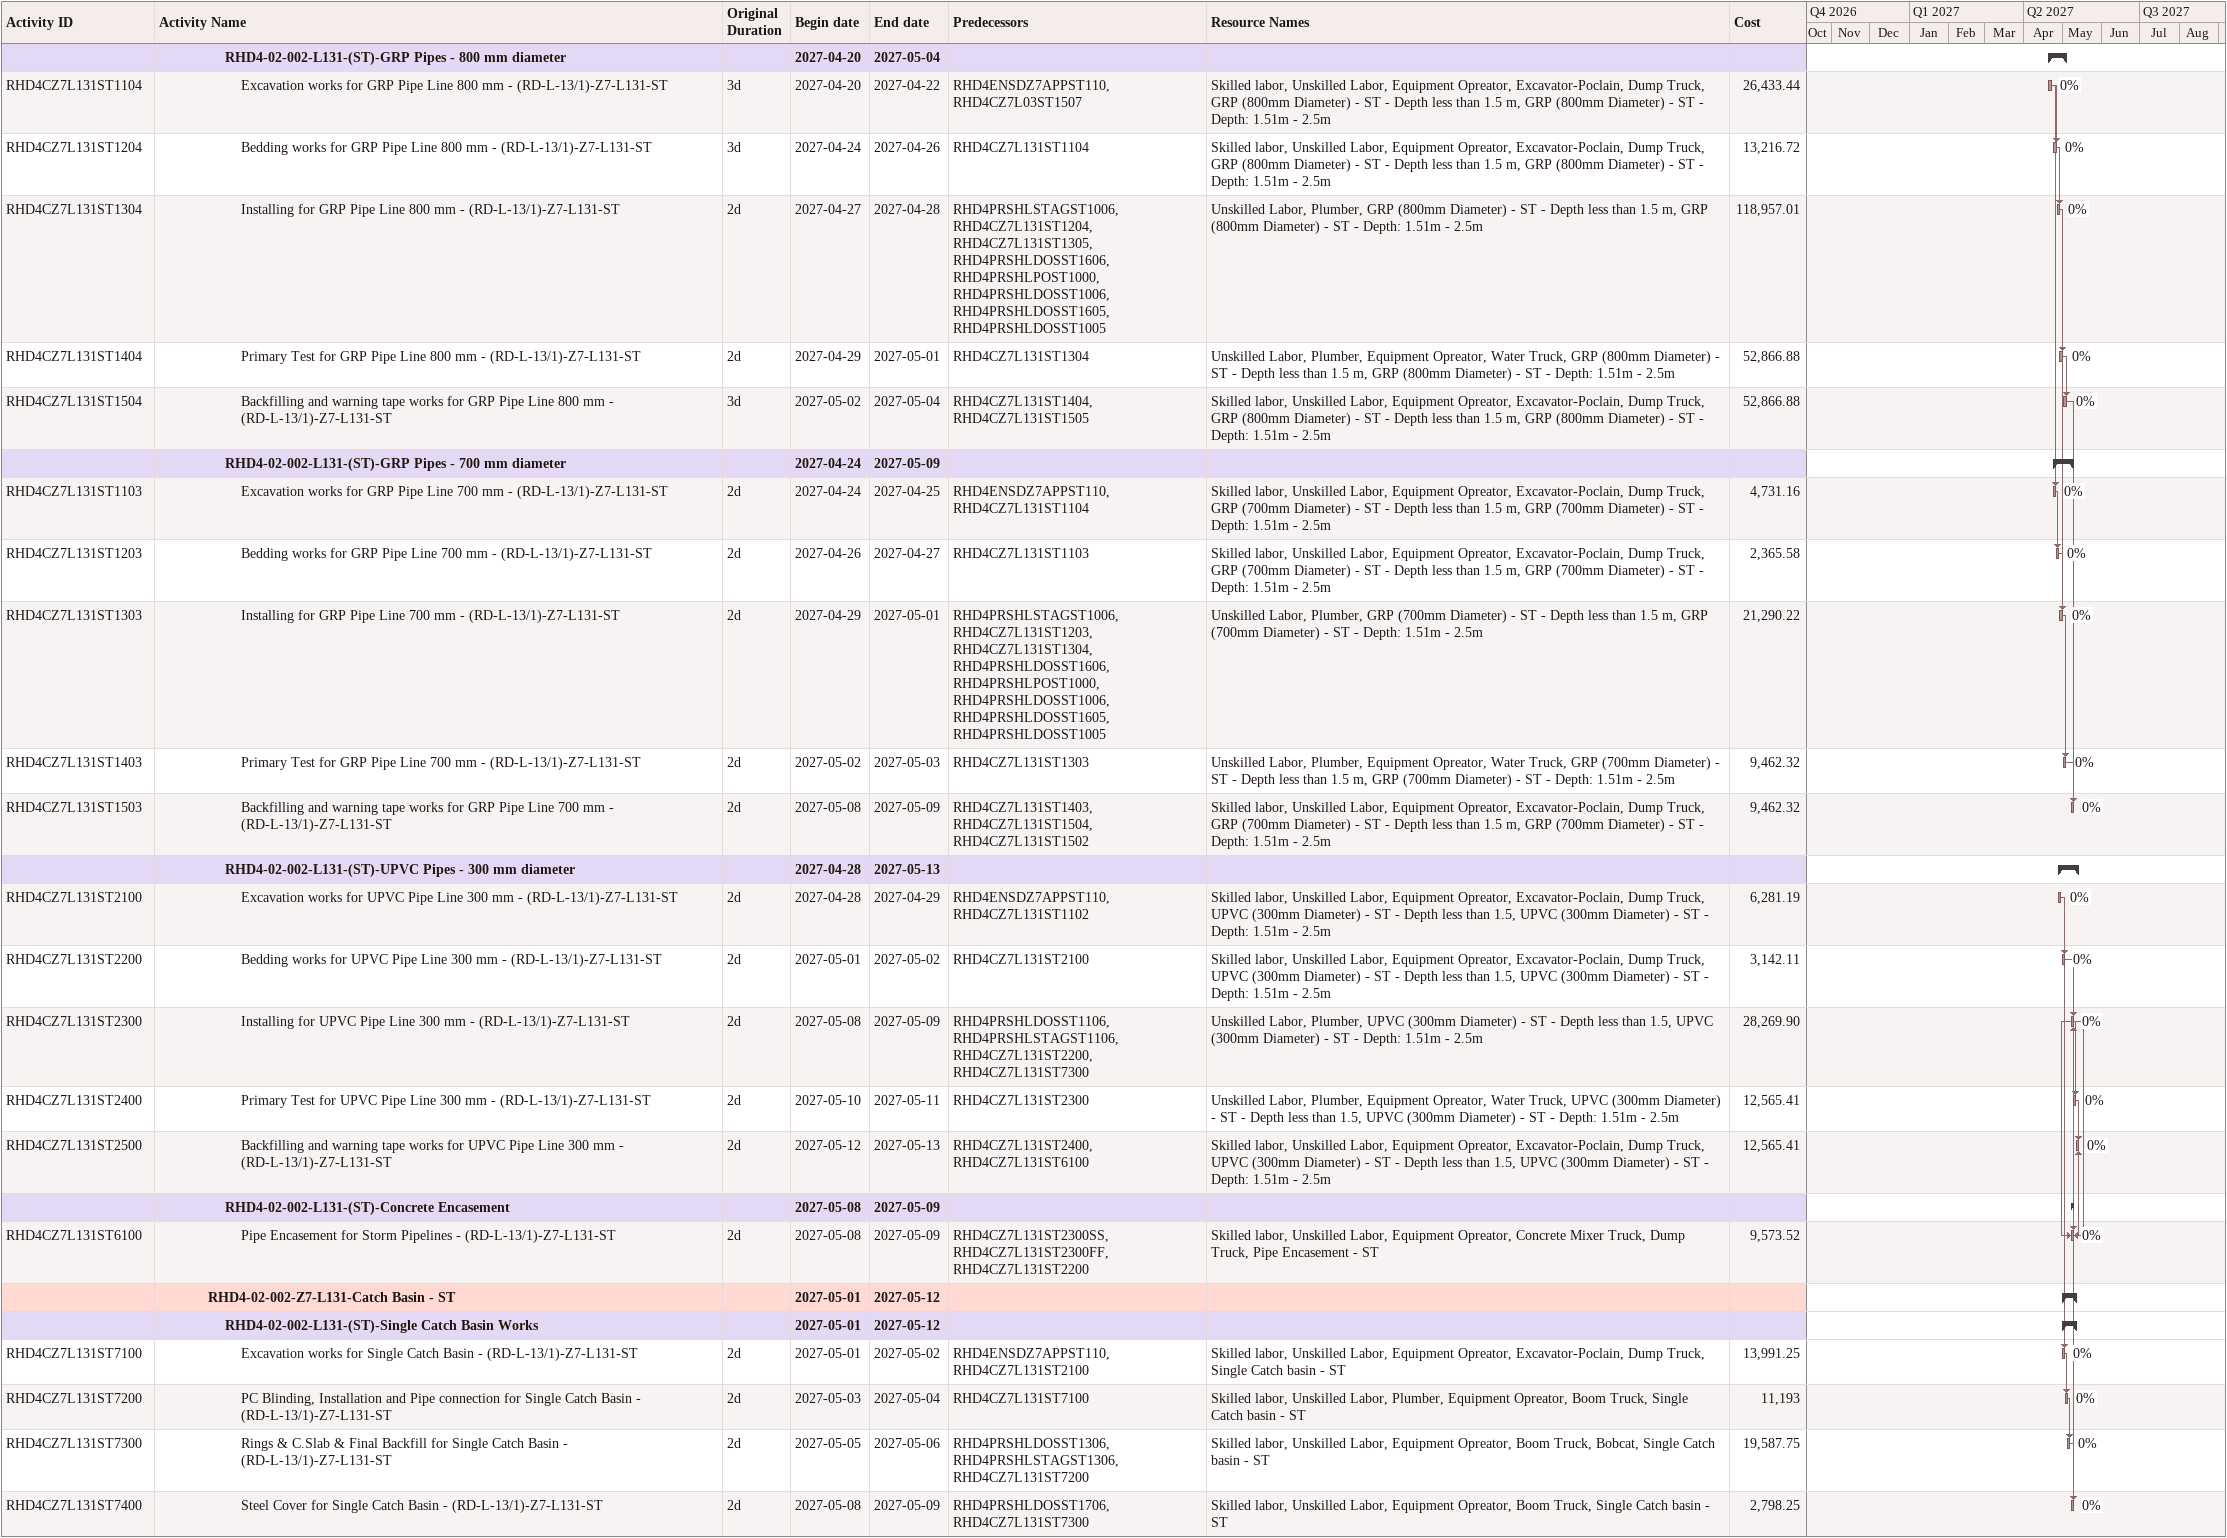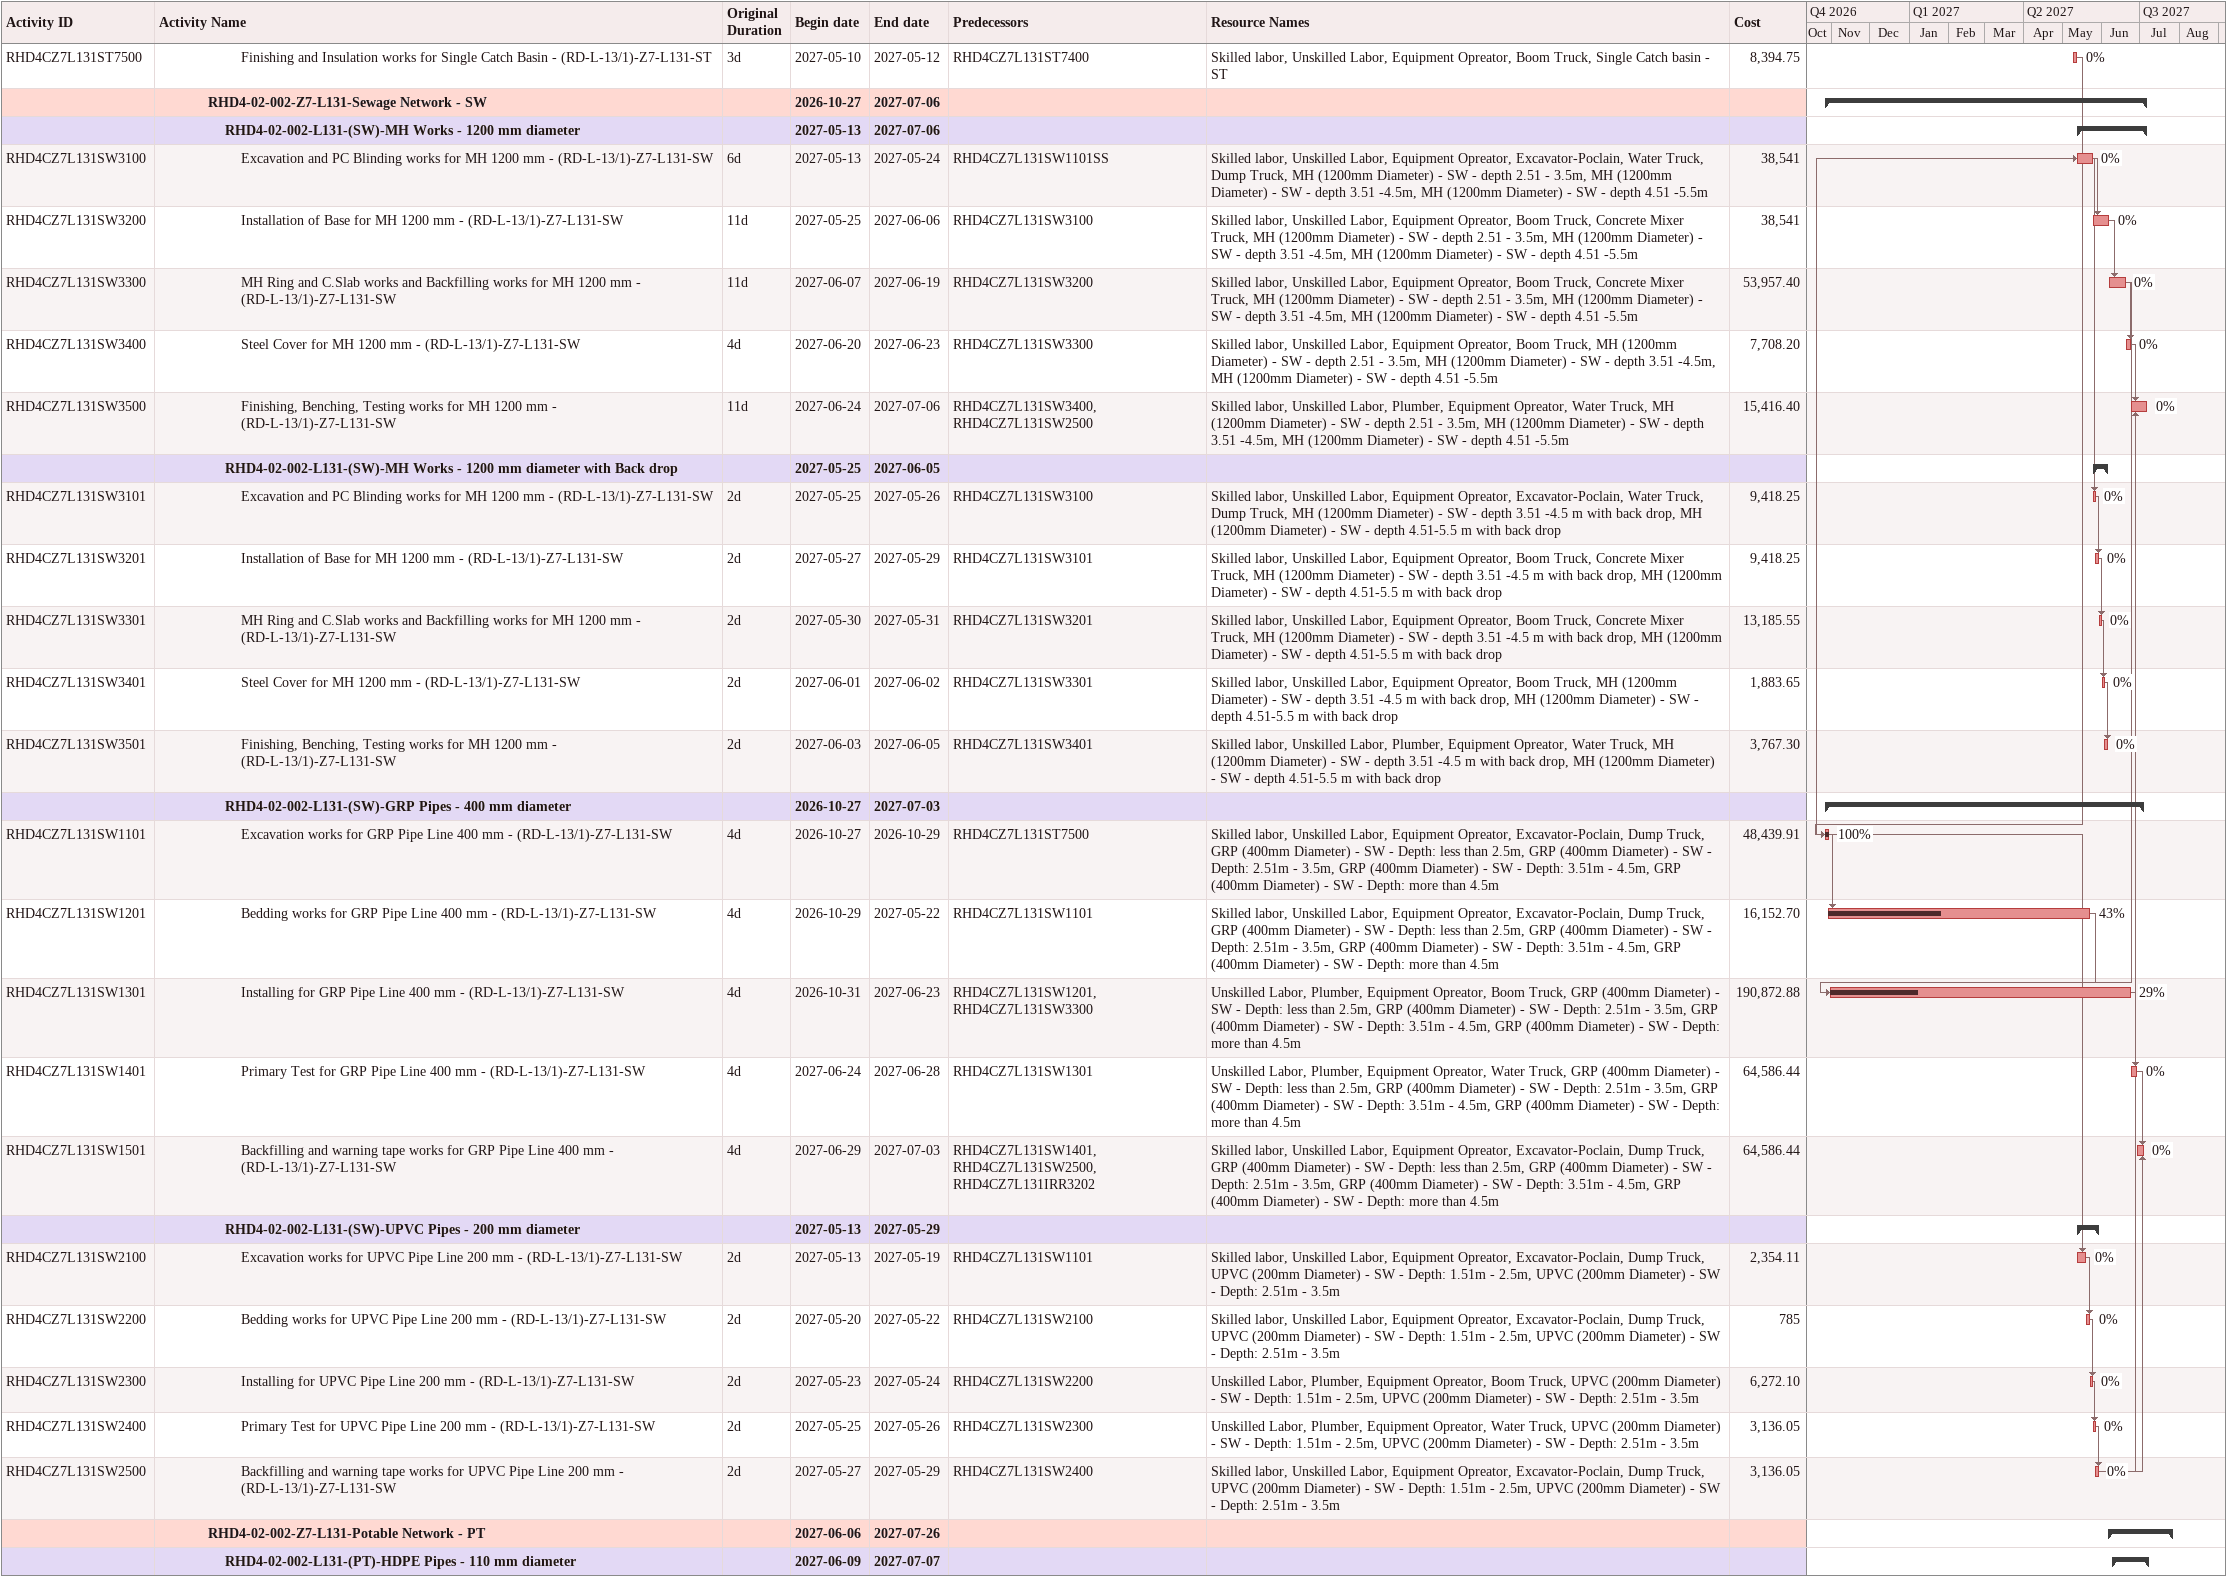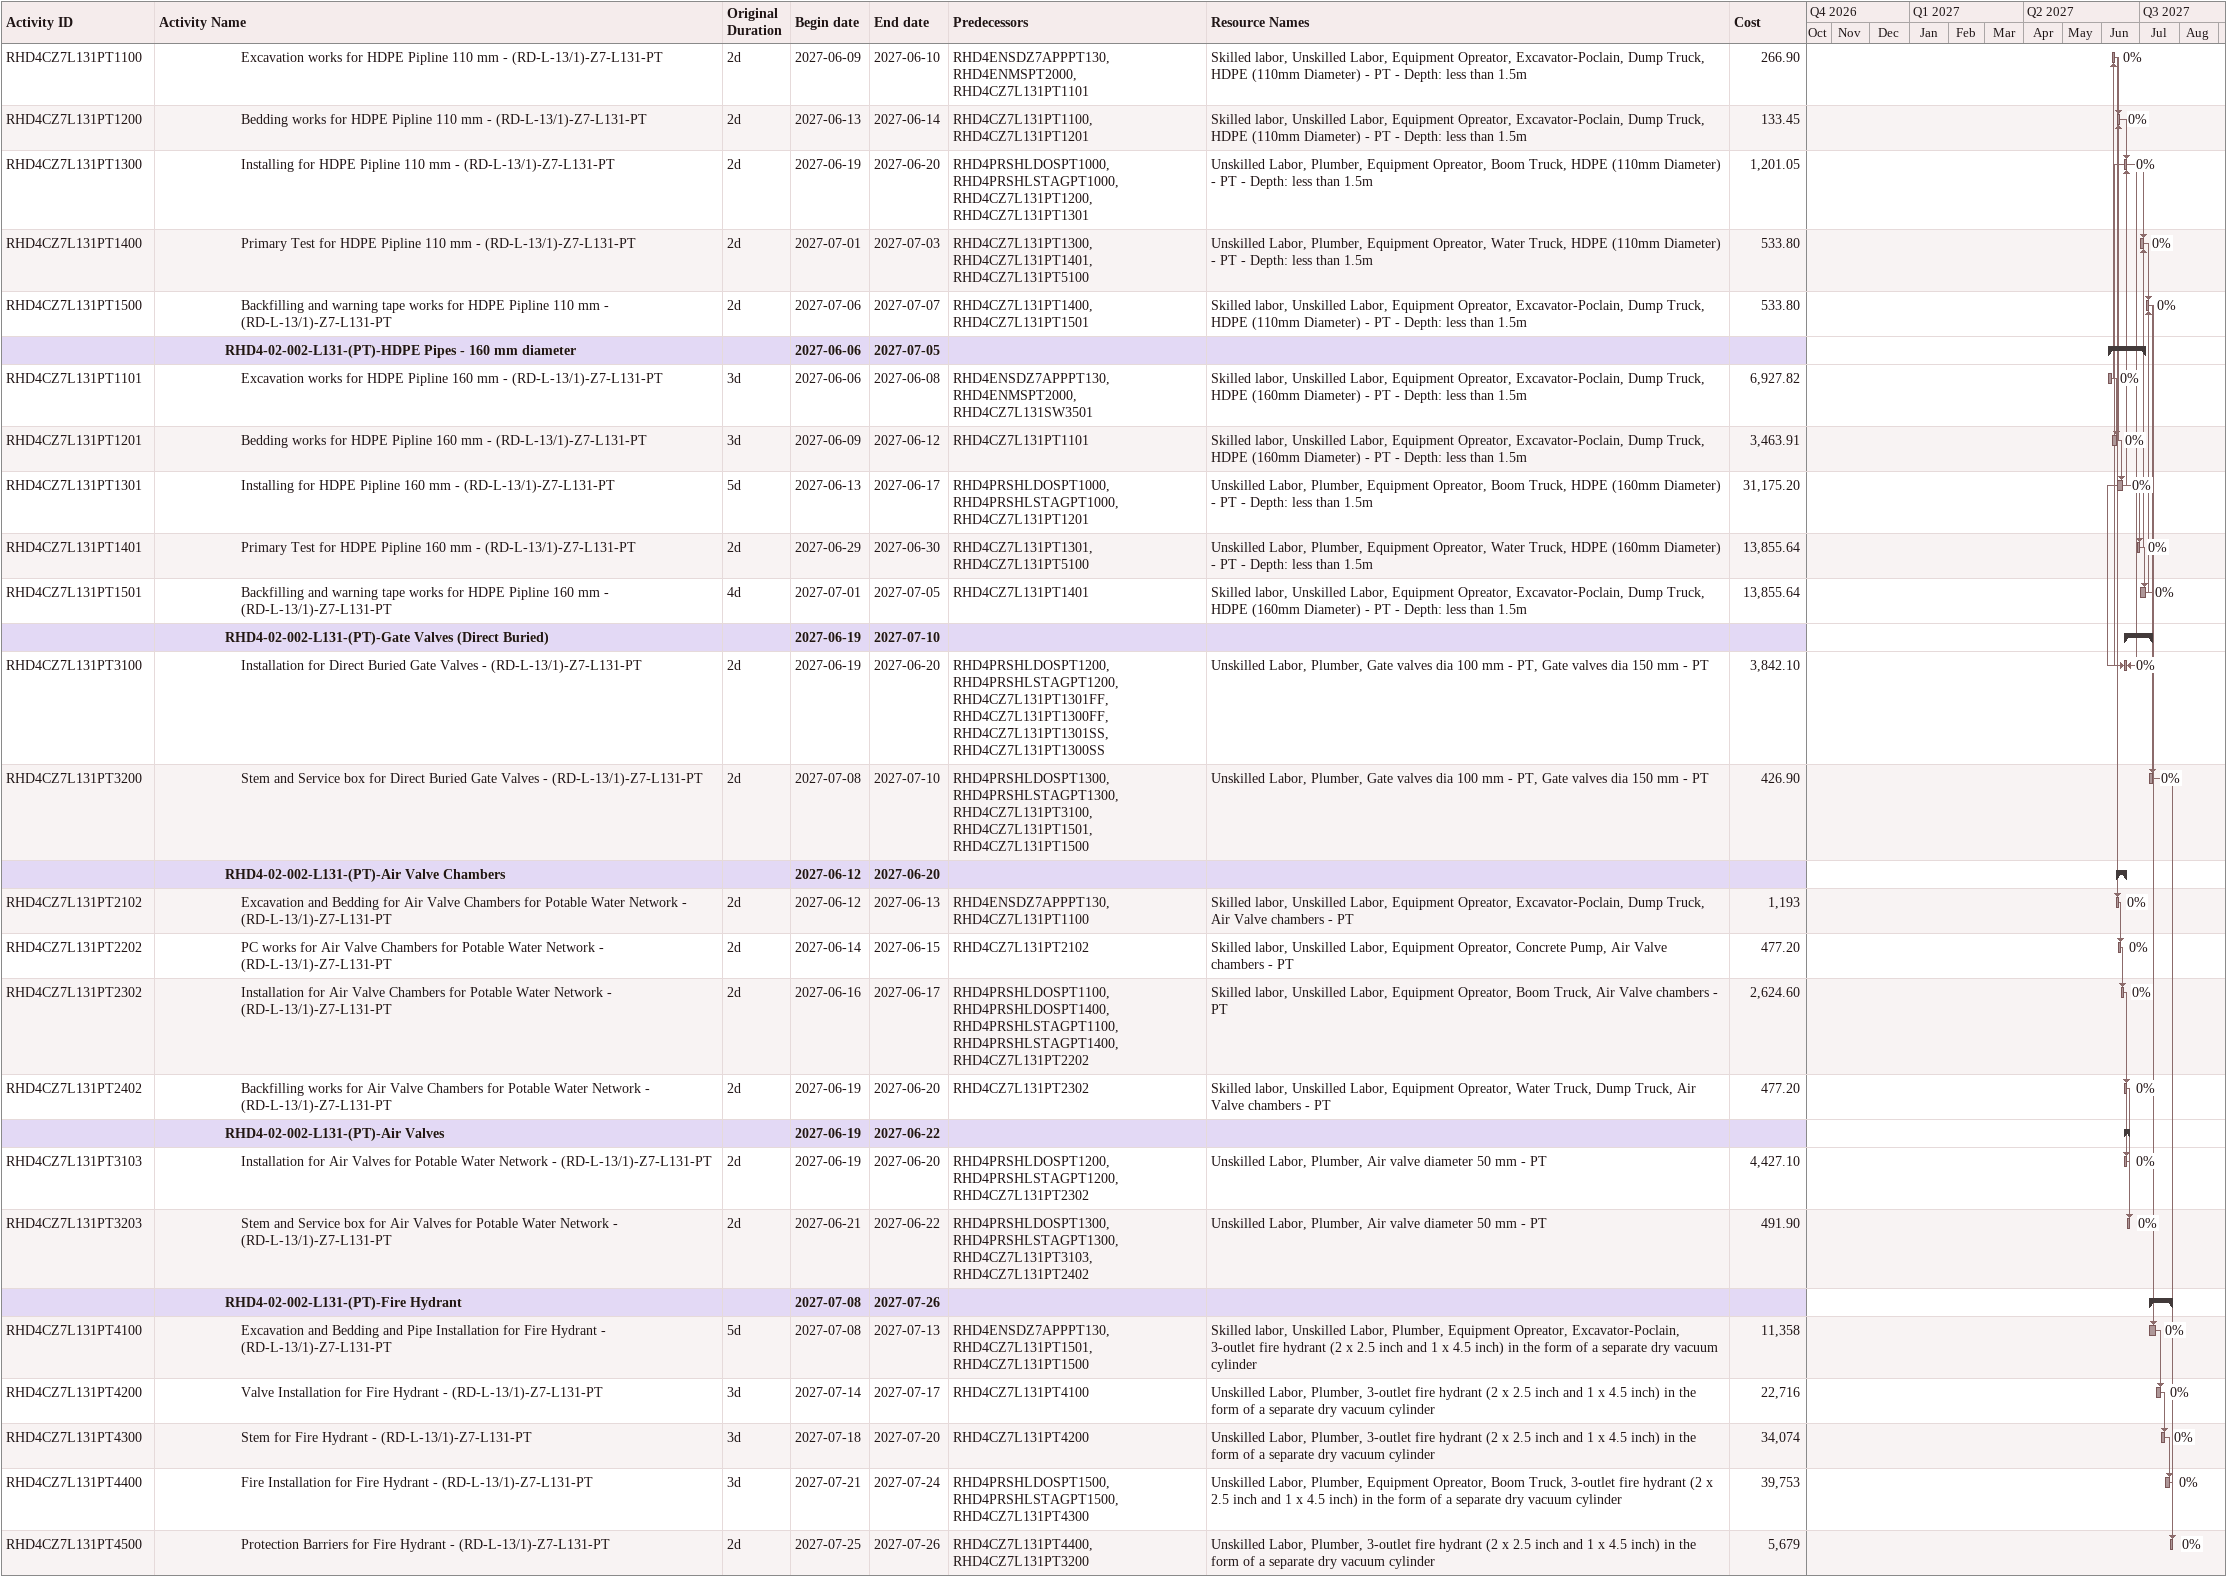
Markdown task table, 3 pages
| ID | Level | Task | Original duration | Start | Finish | Predecessors | Resources | % complete | Cost |
|---|---|---|---|---|---|---|---|---|---|
|  | 5 | **RHD4-02-002-L131-(ST)-GRP Pipes - 800 mm diameter** |  | 2027-04-20 | 2027-05-04 |  |  |  |  |
| RHD4CZ7L131ST1104 | 6 | Excavation works for GRP Pipe Line 800 mm - (RD-L-13/1)-Z7-L131-ST | 3d | 2027-04-20 | 2027-04-22 | RHD4ENSDZ7APPST110, RHD4CZ7L03ST1507 | Skilled labor, Unskilled Labor, Equipment Opreator, Excavator-Poclain, Dump Truck, GRP (800mm Diameter) - ST - Depth less than 1.5 m, GRP (800mm Diameter) - ST - Depth: 1.51m - 2.5m | 0 | 26433.44 |
| RHD4CZ7L131ST1204 | 6 | Bedding works for GRP Pipe Line 800 mm - (RD-L-13/1)-Z7-L131-ST | 3d | 2027-04-24 | 2027-04-26 | RHD4CZ7L131ST1104 | Skilled labor, Unskilled Labor, Equipment Opreator, Excavator-Poclain, Dump Truck, GRP (800mm Diameter) - ST - Depth less than 1.5 m, GRP (800mm Diameter) - ST - Depth: 1.51m - 2.5m | 0 | 13216.72 |
| RHD4CZ7L131ST1304 | 6 | Installing for GRP Pipe Line 800 mm - (RD-L-13/1)-Z7-L131-ST | 2d | 2027-04-27 | 2027-04-28 | RHD4PRSHLSTAGST1006, RHD4CZ7L131ST1204, RHD4CZ7L131ST1305, RHD4PRSHLDOSST1606, RHD4PRSHLPOST1000, RHD4PRSHLDOSST1006, RHD4PRSHLDOSST1605, RHD4PRSHLDOSST1005 | Unskilled Labor, Plumber, GRP (800mm Diameter) - ST - Depth less than 1.5 m, GRP (800mm Diameter) - ST - Depth: 1.51m - 2.5m | 0 | 118957.01 |
| RHD4CZ7L131ST1404 | 6 | Primary Test for GRP Pipe Line 800 mm - (RD-L-13/1)-Z7-L131-ST | 2d | 2027-04-29 | 2027-05-01 | RHD4CZ7L131ST1304 | Unskilled Labor, Plumber, Equipment Opreator, Water Truck, GRP (800mm Diameter) - ST - Depth less than 1.5 m, GRP (800mm Diameter) - ST - Depth: 1.51m - 2.5m | 0 | 52866.88 |
| RHD4CZ7L131ST1504 | 6 | Backfilling and warning tape works for GRP Pipe Line 800 mm - (RD-L-13/1)-Z7-L131-ST | 3d | 2027-05-02 | 2027-05-04 | RHD4CZ7L131ST1404, RHD4CZ7L131ST1505 | Skilled labor, Unskilled Labor, Equipment Opreator, Excavator-Poclain, Dump Truck, GRP (800mm Diameter) - ST - Depth less than 1.5 m, GRP (800mm Diameter) - ST - Depth: 1.51m - 2.5m | 0 | 52866.88 |
|  | 5 | **RHD4-02-002-L131-(ST)-GRP Pipes - 700 mm diameter** |  | 2027-04-24 | 2027-05-09 |  |  |  |  |
| RHD4CZ7L131ST1103 | 6 | Excavation works for GRP Pipe Line 700 mm - (RD-L-13/1)-Z7-L131-ST | 2d | 2027-04-24 | 2027-04-25 | RHD4ENSDZ7APPST110, RHD4CZ7L131ST1104 | Skilled labor, Unskilled Labor, Equipment Opreator, Excavator-Poclain, Dump Truck, GRP (700mm Diameter) - ST - Depth less than 1.5 m, GRP (700mm Diameter) - ST - Depth: 1.51m - 2.5m | 0 | 4731.16 |
| RHD4CZ7L131ST1203 | 6 | Bedding works for GRP Pipe Line 700 mm - (RD-L-13/1)-Z7-L131-ST | 2d | 2027-04-26 | 2027-04-27 | RHD4CZ7L131ST1103 | Skilled labor, Unskilled Labor, Equipment Opreator, Excavator-Poclain, Dump Truck, GRP (700mm Diameter) - ST - Depth less than 1.5 m, GRP (700mm Diameter) - ST - Depth: 1.51m - 2.5m | 0 | 2365.58 |
| RHD4CZ7L131ST1303 | 6 | Installing for GRP Pipe Line 700 mm - (RD-L-13/1)-Z7-L131-ST | 2d | 2027-04-29 | 2027-05-01 | RHD4PRSHLSTAGST1006, RHD4CZ7L131ST1203, RHD4CZ7L131ST1304, RHD4PRSHLDOSST1606, RHD4PRSHLPOST1000, RHD4PRSHLDOSST1006, RHD4PRSHLDOSST1605, RHD4PRSHLDOSST1005 | Unskilled Labor, Plumber, GRP (700mm Diameter) - ST - Depth less than 1.5 m, GRP (700mm Diameter) - ST - Depth: 1.51m - 2.5m | 0 | 21290.22 |
| RHD4CZ7L131ST1403 | 6 | Primary Test for GRP Pipe Line 700 mm - (RD-L-13/1)-Z7-L131-ST | 2d | 2027-05-02 | 2027-05-03 | RHD4CZ7L131ST1303 | Unskilled Labor, Plumber, Equipment Opreator, Water Truck, GRP (700mm Diameter) - ST - Depth less than 1.5 m, GRP (700mm Diameter) - ST - Depth: 1.51m - 2.5m | 0 | 9462.32 |
| RHD4CZ7L131ST1503 | 6 | Backfilling and warning tape works for GRP Pipe Line 700 mm - (RD-L-13/1)-Z7-L131-ST | 2d | 2027-05-08 | 2027-05-09 | RHD4CZ7L131ST1403, RHD4CZ7L131ST1504, RHD4CZ7L131ST1502 | Skilled labor, Unskilled Labor, Equipment Opreator, Excavator-Poclain, Dump Truck, GRP (700mm Diameter) - ST - Depth less than 1.5 m, GRP (700mm Diameter) - ST - Depth: 1.51m - 2.5m | 0 | 9462.32 |
|  | 5 | **RHD4-02-002-L131-(ST)-UPVC Pipes - 300 mm diameter** |  | 2027-04-28 | 2027-05-13 |  |  |  |  |
| RHD4CZ7L131ST2100 | 6 | Excavation works for UPVC Pipe Line 300 mm - (RD-L-13/1)-Z7-L131-ST | 2d | 2027-04-28 | 2027-04-29 | RHD4ENSDZ7APPST110, RHD4CZ7L131ST1102 | Skilled labor, Unskilled Labor, Equipment Opreator, Excavator-Poclain, Dump Truck, UPVC (300mm Diameter) - ST - Depth less than 1.5, UPVC (300mm Diameter) - ST - Depth: 1.51m - 2.5m | 0 | 6281.19 |
| RHD4CZ7L131ST2200 | 6 | Bedding works for UPVC Pipe Line 300 mm - (RD-L-13/1)-Z7-L131-ST | 2d | 2027-05-01 | 2027-05-02 | RHD4CZ7L131ST2100 | Skilled labor, Unskilled Labor, Equipment Opreator, Excavator-Poclain, Dump Truck, UPVC (300mm Diameter) - ST - Depth less than 1.5, UPVC (300mm Diameter) - ST - Depth: 1.51m - 2.5m | 0 | 3142.11 |
| RHD4CZ7L131ST2300 | 6 | Installing for UPVC Pipe Line 300 mm - (RD-L-13/1)-Z7-L131-ST | 2d | 2027-05-08 | 2027-05-09 | RHD4PRSHLDOSST1106, RHD4PRSHLSTAGST1106, RHD4CZ7L131ST2200, RHD4CZ7L131ST7300 | Unskilled Labor, Plumber, UPVC (300mm Diameter) - ST - Depth less than 1.5, UPVC (300mm Diameter) - ST - Depth: 1.51m - 2.5m | 0 | 28269.90 |
| RHD4CZ7L131ST2400 | 6 | Primary Test for UPVC Pipe Line 300 mm - (RD-L-13/1)-Z7-L131-ST | 2d | 2027-05-10 | 2027-05-11 | RHD4CZ7L131ST2300 | Unskilled Labor, Plumber, Equipment Opreator, Water Truck, UPVC (300mm Diameter) - ST - Depth less than 1.5, UPVC (300mm Diameter) - ST - Depth: 1.51m - 2.5m | 0 | 12565.41 |
| RHD4CZ7L131ST2500 | 6 | Backfilling and warning tape works for UPVC Pipe Line 300 mm - (RD-L-13/1)-Z7-L131-ST | 2d | 2027-05-12 | 2027-05-13 | RHD4CZ7L131ST2400, RHD4CZ7L131ST6100 | Skilled labor, Unskilled Labor, Equipment Opreator, Excavator-Poclain, Dump Truck, UPVC (300mm Diameter) - ST - Depth less than 1.5, UPVC (300mm Diameter) - ST - Depth: 1.51m - 2.5m | 0 | 12565.41 |
|  | 5 | **RHD4-02-002-L131-(ST)-Concrete Encasement** |  | 2027-05-08 | 2027-05-09 |  |  |  |  |
| RHD4CZ7L131ST6100 | 6 | Pipe Encasement for Storm Pipelines - (RD-L-13/1)-Z7-L131-ST | 2d | 2027-05-08 | 2027-05-09 | RHD4CZ7L131ST2300SS, RHD4CZ7L131ST2300FF, RHD4CZ7L131ST2200 | Skilled labor, Unskilled Labor, Equipment Opreator, Concrete Mixer Truck, Dump Truck, Pipe Encasement - ST | 0 | 9573.52 |
|  | 4 | **RHD4-02-002-Z7-L131-Catch Basin - ST** |  | 2027-05-01 | 2027-05-12 |  |  |  |  |
|  | 5 | **RHD4-02-002-L131-(ST)-Single Catch Basin Works** |  | 2027-05-01 | 2027-05-12 |  |  |  |  |
| RHD4CZ7L131ST7100 | 6 | Excavation works for Single Catch Basin - (RD-L-13/1)-Z7-L131-ST | 2d | 2027-05-01 | 2027-05-02 | RHD4ENSDZ7APPST110, RHD4CZ7L131ST2100 | Skilled labor, Unskilled Labor, Equipment Opreator, Excavator-Poclain, Dump Truck, Single Catch basin - ST | 0 | 13991.25 |
| RHD4CZ7L131ST7200 | 6 | PC Blinding, Installation and Pipe connection for Single Catch Basin - (RD-L-13/1)-Z7-L131-ST | 2d | 2027-05-03 | 2027-05-04 | RHD4CZ7L131ST7100 | Skilled labor, Unskilled Labor, Plumber, Equipment Opreator, Boom Truck, Single Catch basin - ST | 0 | 11193 |
| RHD4CZ7L131ST7300 | 6 | Rings & C.Slab & Final Backfill for Single Catch Basin - (RD-L-13/1)-Z7-L131-ST | 2d | 2027-05-05 | 2027-05-06 | RHD4PRSHLDOSST1306, RHD4PRSHLSTAGST1306, RHD4CZ7L131ST7200 | Skilled labor, Unskilled Labor, Equipment Opreator, Boom Truck, Bobcat, Single Catch basin - ST | 0 | 19587.75 |
| RHD4CZ7L131ST7400 | 6 | Steel Cover for Single Catch Basin - (RD-L-13/1)-Z7-L131-ST | 2d | 2027-05-08 | 2027-05-09 | RHD4PRSHLDOSST1706, RHD4CZ7L131ST7300 | Skilled labor, Unskilled Labor, Equipment Opreator, Boom Truck, Single Catch basin - ST | 0 | 2798.25 |
| RHD4CZ7L131ST7500 | 6 | Finishing and Insulation works for Single Catch Basin - (RD-L-13/1)-Z7-L131-ST | 3d | 2027-05-10 | 2027-05-12 | RHD4CZ7L131ST7400 | Skilled labor, Unskilled Labor, Equipment Opreator, Boom Truck, Single Catch basin - ST | 0 | 8394.75 |
|  | 4 | **RHD4-02-002-Z7-L131-Sewage Network - SW** |  | 2026-10-27 | 2027-07-06 |  |  |  |  |
|  | 5 | **RHD4-02-002-L131-(SW)-MH Works - 1200 mm diameter** |  | 2027-05-13 | 2027-07-06 |  |  |  |  |
| RHD4CZ7L131SW3100 | 6 | Excavation and PC Blinding works for MH 1200 mm - (RD-L-13/1)-Z7-L131-SW | 6d | 2027-05-13 | 2027-05-24 | RHD4CZ7L131SW1101SS | Skilled labor, Unskilled Labor, Equipment Opreator, Excavator-Poclain, Water Truck, Dump Truck, MH (1200mm Diameter) - SW - depth 2.51 - 3.5m, MH (1200mm Diameter) - SW - depth 3.51 -4.5m, MH (1200mm Diameter) - SW - depth 4.51 -5.5m | 0 | 38541 |
| RHD4CZ7L131SW3200 | 6 | Installation of Base for MH 1200 mm - (RD-L-13/1)-Z7-L131-SW | 11d | 2027-05-25 | 2027-06-06 | RHD4CZ7L131SW3100 | Skilled labor, Unskilled Labor, Equipment Opreator, Boom Truck, Concrete Mixer Truck, MH (1200mm Diameter) - SW - depth 2.51 - 3.5m, MH (1200mm Diameter) - SW - depth 3.51 -4.5m, MH (1200mm Diameter) - SW - depth 4.51 -5.5m | 0 | 38541 |
| RHD4CZ7L131SW3300 | 6 | MH Ring and C.Slab works and Backfilling works for MH 1200 mm - (RD-L-13/1)-Z7-L131-SW | 11d | 2027-06-07 | 2027-06-19 | RHD4CZ7L131SW3200 | Skilled labor, Unskilled Labor, Equipment Opreator, Boom Truck, Concrete Mixer Truck, MH (1200mm Diameter) - SW - depth 2.51 - 3.5m, MH (1200mm Diameter) - SW - depth 3.51 -4.5m, MH (1200mm Diameter) - SW - depth 4.51 -5.5m | 0 | 53957.40 |
| RHD4CZ7L131SW3400 | 6 | Steel Cover for MH 1200 mm - (RD-L-13/1)-Z7-L131-SW | 4d | 2027-06-20 | 2027-06-23 | RHD4CZ7L131SW3300 | Skilled labor, Unskilled Labor, Equipment Opreator, Boom Truck, MH (1200mm Diameter) - SW - depth 2.51 - 3.5m, MH (1200mm Diameter) - SW - depth 3.51 -4.5m, MH (1200mm Diameter) - SW - depth 4.51 -5.5m | 0 | 7708.20 |
| RHD4CZ7L131SW3500 | 6 | Finishing, Benching, Testing works for MH 1200 mm - (RD-L-13/1)-Z7-L131-SW | 11d | 2027-06-24 | 2027-07-06 | RHD4CZ7L131SW3400, RHD4CZ7L131SW2500 | Skilled labor, Unskilled Labor, Plumber, Equipment Opreator, Water Truck, MH (1200mm Diameter) - SW - depth 2.51 - 3.5m, MH (1200mm Diameter) - SW - depth 3.51 -4.5m, MH (1200mm Diameter) - SW - depth 4.51 -5.5m | 0 | 15416.40 |
|  | 5 | **RHD4-02-002-L131-(SW)-MH Works - 1200 mm diameter with Back drop** |  | 2027-05-25 | 2027-06-05 |  |  |  |  |
| RHD4CZ7L131SW3101 | 6 | Excavation and PC Blinding works for MH 1200 mm - (RD-L-13/1)-Z7-L131-SW | 2d | 2027-05-25 | 2027-05-26 | RHD4CZ7L131SW3100 | Skilled labor, Unskilled Labor, Equipment Opreator, Excavator-Poclain, Water Truck, Dump Truck, MH (1200mm Diameter) - SW - depth 3.51 -4.5 m with back drop, MH (1200mm Diameter) - SW - depth 4.51-5.5 m with back drop | 0 | 9418.25 |
| RHD4CZ7L131SW3201 | 6 | Installation of Base for MH 1200 mm - (RD-L-13/1)-Z7-L131-SW | 2d | 2027-05-27 | 2027-05-29 | RHD4CZ7L131SW3101 | Skilled labor, Unskilled Labor, Equipment Opreator, Boom Truck, Concrete Mixer Truck, MH (1200mm Diameter) - SW - depth 3.51 -4.5 m with back drop, MH (1200mm Diameter) - SW - depth 4.51-5.5 m with back drop | 0 | 9418.25 |
| RHD4CZ7L131SW3301 | 6 | MH Ring and C.Slab works and Backfilling works for MH 1200 mm - (RD-L-13/1)-Z7-L131-SW | 2d | 2027-05-30 | 2027-05-31 | RHD4CZ7L131SW3201 | Skilled labor, Unskilled Labor, Equipment Opreator, Boom Truck, Concrete Mixer Truck, MH (1200mm Diameter) - SW - depth 3.51 -4.5 m with back drop, MH (1200mm Diameter) - SW - depth 4.51-5.5 m with back drop | 0 | 13185.55 |
| RHD4CZ7L131SW3401 | 6 | Steel Cover for MH 1200 mm - (RD-L-13/1)-Z7-L131-SW | 2d | 2027-06-01 | 2027-06-02 | RHD4CZ7L131SW3301 | Skilled labor, Unskilled Labor, Equipment Opreator, Boom Truck, MH (1200mm Diameter) - SW - depth 3.51 -4.5 m with back drop, MH (1200mm Diameter) - SW - depth 4.51-5.5 m with back drop | 0 | 1883.65 |
| RHD4CZ7L131SW3501 | 6 | Finishing, Benching, Testing works for MH 1200 mm - (RD-L-13/1)-Z7-L131-SW | 2d | 2027-06-03 | 2027-06-05 | RHD4CZ7L131SW3401 | Skilled labor, Unskilled Labor, Plumber, Equipment Opreator, Water Truck, MH (1200mm Diameter) - SW - depth 3.51 -4.5 m with back drop, MH (1200mm Diameter) - SW - depth 4.51-5.5 m with back drop | 0 | 3767.30 |
|  | 5 | **RHD4-02-002-L131-(SW)-GRP Pipes - 400 mm diameter** |  | 2026-10-27 | 2027-07-03 |  |  |  |  |
| RHD4CZ7L131SW1101 | 6 | Excavation works for GRP Pipe Line 400 mm - (RD-L-13/1)-Z7-L131-SW | 4d | 2026-10-27 | 2026-10-29 | RHD4CZ7L131ST7500 | Skilled labor, Unskilled Labor, Equipment Opreator, Excavator-Poclain, Dump Truck, GRP (400mm Diameter) - SW - Depth: less than 2.5m, GRP (400mm Diameter) - SW - Depth: 2.51m - 3.5m, GRP (400mm Diameter) - SW - Depth: 3.51m - 4.5m, GRP (400mm Diameter) - SW - Depth: more than 4.5m | 100 | 48439.91 |
| RHD4CZ7L131SW1201 | 6 | Bedding works for GRP Pipe Line 400 mm - (RD-L-13/1)-Z7-L131-SW | 4d | 2026-10-29 | 2027-05-22 | RHD4CZ7L131SW1101 | Skilled labor, Unskilled Labor, Equipment Opreator, Excavator-Poclain, Dump Truck, GRP (400mm Diameter) - SW - Depth: less than 2.5m, GRP (400mm Diameter) - SW - Depth: 2.51m - 3.5m, GRP (400mm Diameter) - SW - Depth: 3.51m - 4.5m, GRP (400mm Diameter) - SW - Depth: more than 4.5m | 43 | 16152.70 |
| RHD4CZ7L131SW1301 | 6 | Installing for GRP Pipe Line 400 mm - (RD-L-13/1)-Z7-L131-SW | 4d | 2026-10-31 | 2027-06-23 | RHD4CZ7L131SW1201, RHD4CZ7L131SW3300 | Unskilled Labor, Plumber, Equipment Opreator, Boom Truck, GRP (400mm Diameter) - SW - Depth: less than 2.5m, GRP (400mm Diameter) - SW - Depth: 2.51m - 3.5m, GRP (400mm Diameter) - SW - Depth: 3.51m - 4.5m, GRP (400mm Diameter) - SW - Depth: more than 4.5m | 29 | 190872.88 |
| RHD4CZ7L131SW1401 | 6 | Primary Test for GRP Pipe Line 400 mm - (RD-L-13/1)-Z7-L131-SW | 4d | 2027-06-24 | 2027-06-28 | RHD4CZ7L131SW1301 | Unskilled Labor, Plumber, Equipment Opreator, Water Truck, GRP (400mm Diameter) - SW - Depth: less than 2.5m, GRP (400mm Diameter) - SW - Depth: 2.51m - 3.5m, GRP (400mm Diameter) - SW - Depth: 3.51m - 4.5m, GRP (400mm Diameter) - SW - Depth: more than 4.5m | 0 | 64586.44 |
| RHD4CZ7L131SW1501 | 6 | Backfilling and warning tape works for GRP Pipe Line 400 mm - (RD-L-13/1)-Z7-L131-SW | 4d | 2027-06-29 | 2027-07-03 | RHD4CZ7L131SW1401, RHD4CZ7L131SW2500, RHD4CZ7L131IRR3202 | Skilled labor, Unskilled Labor, Equipment Opreator, Excavator-Poclain, Dump Truck, GRP (400mm Diameter) - SW - Depth: less than 2.5m, GRP (400mm Diameter) - SW - Depth: 2.51m - 3.5m, GRP (400mm Diameter) - SW - Depth: 3.51m - 4.5m, GRP (400mm Diameter) - SW - Depth: more than 4.5m | 0 | 64586.44 |
|  | 5 | **RHD4-02-002-L131-(SW)-UPVC Pipes - 200 mm diameter** |  | 2027-05-13 | 2027-05-29 |  |  |  |  |
| RHD4CZ7L131SW2100 | 6 | Excavation works for UPVC Pipe Line 200 mm - (RD-L-13/1)-Z7-L131-SW | 2d | 2027-05-13 | 2027-05-19 | RHD4CZ7L131SW1101 | Skilled labor, Unskilled Labor, Equipment Opreator, Excavator-Poclain, Dump Truck, UPVC (200mm Diameter) - SW - Depth: 1.51m - 2.5m, UPVC (200mm Diameter) - SW - Depth: 2.51m - 3.5m | 0 | 2354.11 |
| RHD4CZ7L131SW2200 | 6 | Bedding works for UPVC Pipe Line 200 mm - (RD-L-13/1)-Z7-L131-SW | 2d | 2027-05-20 | 2027-05-22 | RHD4CZ7L131SW2100 | Skilled labor, Unskilled Labor, Equipment Opreator, Excavator-Poclain, Dump Truck, UPVC (200mm Diameter) - SW - Depth: 1.51m - 2.5m, UPVC (200mm Diameter) - SW - Depth: 2.51m - 3.5m | 0 | 785 |
| RHD4CZ7L131SW2300 | 6 | Installing for UPVC Pipe Line 200 mm - (RD-L-13/1)-Z7-L131-SW | 2d | 2027-05-23 | 2027-05-24 | RHD4CZ7L131SW2200 | Unskilled Labor, Plumber, Equipment Opreator, Boom Truck, UPVC (200mm Diameter) - SW - Depth: 1.51m - 2.5m, UPVC (200mm Diameter) - SW - Depth: 2.51m - 3.5m | 0 | 6272.10 |
| RHD4CZ7L131SW2400 | 6 | Primary Test for UPVC Pipe Line 200 mm - (RD-L-13/1)-Z7-L131-SW | 2d | 2027-05-25 | 2027-05-26 | RHD4CZ7L131SW2300 | Unskilled Labor, Plumber, Equipment Opreator, Water Truck, UPVC (200mm Diameter) - SW - Depth: 1.51m - 2.5m, UPVC (200mm Diameter) - SW - Depth: 2.51m - 3.5m | 0 | 3136.05 |
| RHD4CZ7L131SW2500 | 6 | Backfilling and warning tape works for UPVC Pipe Line 200 mm - (RD-L-13/1)-Z7-L131-SW | 2d | 2027-05-27 | 2027-05-29 | RHD4CZ7L131SW2400 | Skilled labor, Unskilled Labor, Equipment Opreator, Excavator-Poclain, Dump Truck, UPVC (200mm Diameter) - SW - Depth: 1.51m - 2.5m, UPVC (200mm Diameter) - SW - Depth: 2.51m - 3.5m | 0 | 3136.05 |
|  | 4 | **RHD4-02-002-Z7-L131-Potable Network - PT** |  | 2027-06-06 | 2027-07-26 |  |  |  |  |
|  | 5 | **RHD4-02-002-L131-(PT)-HDPE Pipes - 110 mm diameter** |  | 2027-06-09 | 2027-07-07 |  |  |  |  |
| RHD4CZ7L131PT1100 | 6 | Excavation works for HDPE Pipline 110 mm - (RD-L-13/1)-Z7-L131-PT | 2d | 2027-06-09 | 2027-06-10 | RHD4ENSDZ7APPPT130, RHD4ENMSPT2000, RHD4CZ7L131PT1101 | Skilled labor, Unskilled Labor, Equipment Opreator, Excavator-Poclain, Dump Truck, HDPE (110mm Diameter) - PT - Depth: less than 1.5m | 0 | 266.90 |
| RHD4CZ7L131PT1200 | 6 | Bedding works for HDPE Pipline 110 mm - (RD-L-13/1)-Z7-L131-PT | 2d | 2027-06-13 | 2027-06-14 | RHD4CZ7L131PT1100, RHD4CZ7L131PT1201 | Skilled labor, Unskilled Labor, Equipment Opreator, Excavator-Poclain, Dump Truck, HDPE (110mm Diameter) - PT - Depth: less than 1.5m | 0 | 133.45 |
| RHD4CZ7L131PT1300 | 6 | Installing for HDPE Pipline 110 mm - (RD-L-13/1)-Z7-L131-PT | 2d | 2027-06-19 | 2027-06-20 | RHD4PRSHLDOSPT1000, RHD4PRSHLSTAGPT1000, RHD4CZ7L131PT1200, RHD4CZ7L131PT1301 | Unskilled Labor, Plumber, Equipment Opreator, Boom Truck, HDPE (110mm Diameter) - PT - Depth: less than 1.5m | 0 | 1201.05 |
| RHD4CZ7L131PT1400 | 6 | Primary Test for HDPE Pipline 110 mm - (RD-L-13/1)-Z7-L131-PT | 2d | 2027-07-01 | 2027-07-03 | RHD4CZ7L131PT1300, RHD4CZ7L131PT1401, RHD4CZ7L131PT5100 | Unskilled Labor, Plumber, Equipment Opreator, Water Truck, HDPE (110mm Diameter) - PT - Depth: less than 1.5m | 0 | 533.80 |
| RHD4CZ7L131PT1500 | 6 | Backfilling and warning tape works for HDPE Pipline 110 mm - (RD-L-13/1)-Z7-L131-PT | 2d | 2027-07-06 | 2027-07-07 | RHD4CZ7L131PT1400, RHD4CZ7L131PT1501 | Skilled labor, Unskilled Labor, Equipment Opreator, Excavator-Poclain, Dump Truck, HDPE (110mm Diameter) - PT - Depth: less than 1.5m | 0 | 533.80 |
|  | 5 | **RHD4-02-002-L131-(PT)-HDPE Pipes - 160 mm diameter** |  | 2027-06-06 | 2027-07-05 |  |  |  |  |
| RHD4CZ7L131PT1101 | 6 | Excavation works for HDPE Pipline 160 mm - (RD-L-13/1)-Z7-L131-PT | 3d | 2027-06-06 | 2027-06-08 | RHD4ENSDZ7APPPT130, RHD4ENMSPT2000, RHD4CZ7L131SW3501 | Skilled labor, Unskilled Labor, Equipment Opreator, Excavator-Poclain, Dump Truck, HDPE (160mm Diameter) - PT - Depth: less than 1.5m | 0 | 6927.82 |
| RHD4CZ7L131PT1201 | 6 | Bedding works for HDPE Pipline 160 mm - (RD-L-13/1)-Z7-L131-PT | 3d | 2027-06-09 | 2027-06-12 | RHD4CZ7L131PT1101 | Skilled labor, Unskilled Labor, Equipment Opreator, Excavator-Poclain, Dump Truck, HDPE (160mm Diameter) - PT - Depth: less than 1.5m | 0 | 3463.91 |
| RHD4CZ7L131PT1301 | 6 | Installing for HDPE Pipline 160 mm - (RD-L-13/1)-Z7-L131-PT | 5d | 2027-06-13 | 2027-06-17 | RHD4PRSHLDOSPT1000, RHD4PRSHLSTAGPT1000, RHD4CZ7L131PT1201 | Unskilled Labor, Plumber, Equipment Opreator, Boom Truck, HDPE (160mm Diameter) - PT - Depth: less than 1.5m | 0 | 31175.20 |
| RHD4CZ7L131PT1401 | 6 | Primary Test for HDPE Pipline 160 mm - (RD-L-13/1)-Z7-L131-PT | 2d | 2027-06-29 | 2027-06-30 | RHD4CZ7L131PT1301, RHD4CZ7L131PT5100 | Unskilled Labor, Plumber, Equipment Opreator, Water Truck, HDPE (160mm Diameter) - PT - Depth: less than 1.5m | 0 | 13855.64 |
| RHD4CZ7L131PT1501 | 6 | Backfilling and warning tape works for HDPE Pipline 160 mm - (RD-L-13/1)-Z7-L131-PT | 4d | 2027-07-01 | 2027-07-05 | RHD4CZ7L131PT1401 | Skilled labor, Unskilled Labor, Equipment Opreator, Excavator-Poclain, Dump Truck, HDPE (160mm Diameter) - PT - Depth: less than 1.5m | 0 | 13855.64 |
|  | 5 | **RHD4-02-002-L131-(PT)-Gate Valves (Direct Buried)** |  | 2027-06-19 | 2027-07-10 |  |  |  |  |
| RHD4CZ7L131PT3100 | 6 | Installation for Direct Buried Gate Valves - (RD-L-13/1)-Z7-L131-PT | 2d | 2027-06-19 | 2027-06-20 | RHD4PRSHLDOSPT1200, RHD4PRSHLSTAGPT1200, RHD4CZ7L131PT1301FF, RHD4CZ7L131PT1300FF, RHD4CZ7L131PT1301SS, RHD4CZ7L131PT1300SS | Unskilled Labor, Plumber, Gate valves dia 100 mm - PT, Gate valves dia 150 mm - PT | 0 | 3842.10 |
| RHD4CZ7L131PT3200 | 6 | Stem and Service box for Direct Buried Gate Valves - (RD-L-13/1)-Z7-L131-PT | 2d | 2027-07-08 | 2027-07-10 | RHD4PRSHLDOSPT1300, RHD4PRSHLSTAGPT1300, RHD4CZ7L131PT3100, RHD4CZ7L131PT1501, RHD4CZ7L131PT1500 | Unskilled Labor, Plumber, Gate valves dia 100 mm - PT, Gate valves dia 150 mm - PT | 0 | 426.90 |
|  | 5 | **RHD4-02-002-L131-(PT)-Air Valve Chambers** |  | 2027-06-12 | 2027-06-20 |  |  |  |  |
| RHD4CZ7L131PT2102 | 6 | Excavation and Bedding for Air Valve Chambers for Potable Water Network - (RD-L-13/1)-Z7-L131-PT | 2d | 2027-06-12 | 2027-06-13 | RHD4ENSDZ7APPPT130, RHD4CZ7L131PT1100 | Skilled labor, Unskilled Labor, Equipment Opreator, Excavator-Poclain, Dump Truck, Air Valve chambers - PT | 0 | 1193 |
| RHD4CZ7L131PT2202 | 6 | PC works for Air Valve Chambers for Potable Water Network - (RD-L-13/1)-Z7-L131-PT | 2d | 2027-06-14 | 2027-06-15 | RHD4CZ7L131PT2102 | Skilled labor, Unskilled Labor, Equipment Opreator, Concrete Pump, Air Valve chambers - PT | 0 | 477.20 |
| RHD4CZ7L131PT2302 | 6 | Installation for Air Valve Chambers for Potable Water Network - (RD-L-13/1)-Z7-L131-PT | 2d | 2027-06-16 | 2027-06-17 | RHD4PRSHLDOSPT1100, RHD4PRSHLDOSPT1400, RHD4PRSHLSTAGPT1100, RHD4PRSHLSTAGPT1400, RHD4CZ7L131PT2202 | Skilled labor, Unskilled Labor, Equipment Opreator, Boom Truck, Air Valve chambers - PT | 0 | 2624.60 |
| RHD4CZ7L131PT2402 | 6 | Backfilling works for Air Valve Chambers for Potable Water Network - (RD-L-13/1)-Z7-L131-PT | 2d | 2027-06-19 | 2027-06-20 | RHD4CZ7L131PT2302 | Skilled labor, Unskilled Labor, Equipment Opreator, Water Truck, Dump Truck, Air Valve chambers - PT | 0 | 477.20 |
|  | 5 | **RHD4-02-002-L131-(PT)-Air Valves** |  | 2027-06-19 | 2027-06-22 |  |  |  |  |
| RHD4CZ7L131PT3103 | 6 | Installation for Air Valves for Potable Water Network - (RD-L-13/1)-Z7-L131-PT | 2d | 2027-06-19 | 2027-06-20 | RHD4PRSHLDOSPT1200, RHD4PRSHLSTAGPT1200, RHD4CZ7L131PT2302 | Unskilled Labor, Plumber, Air valve diameter 50 mm - PT | 0 | 4427.10 |
| RHD4CZ7L131PT3203 | 6 | Stem and Service box for Air Valves for Potable Water Network - (RD-L-13/1)-Z7-L131-PT | 2d | 2027-06-21 | 2027-06-22 | RHD4PRSHLDOSPT1300, RHD4PRSHLSTAGPT1300, RHD4CZ7L131PT3103, RHD4CZ7L131PT2402 | Unskilled Labor, Plumber, Air valve diameter 50 mm - PT | 0 | 491.90 |
|  | 5 | **RHD4-02-002-L131-(PT)-Fire Hydrant** |  | 2027-07-08 | 2027-07-26 |  |  |  |  |
| RHD4CZ7L131PT4100 | 6 | Excavation and Bedding and Pipe Installation for Fire Hydrant - (RD-L-13/1)-Z7-L131-PT | 5d | 2027-07-08 | 2027-07-13 | RHD4ENSDZ7APPPT130, RHD4CZ7L131PT1501, RHD4CZ7L131PT1500 | Skilled labor, Unskilled Labor, Plumber, Equipment Opreator, Excavator-Poclain, 3-outlet fire hydrant (2 x 2.5 inch and 1 x 4.5 inch) in the form of a separate dry vacuum cylinder | 0 | 11358 |
| RHD4CZ7L131PT4200 | 6 | Valve Installation for Fire Hydrant - (RD-L-13/1)-Z7-L131-PT | 3d | 2027-07-14 | 2027-07-17 | RHD4CZ7L131PT4100 | Unskilled Labor, Plumber, 3-outlet fire hydrant (2 x 2.5 inch and 1 x 4.5 inch) in the form of a separate dry vacuum cylinder | 0 | 22716 |
| RHD4CZ7L131PT4300 | 6 | Stem for Fire Hydrant - (RD-L-13/1)-Z7-L131-PT | 3d | 2027-07-18 | 2027-07-20 | RHD4CZ7L131PT4200 | Unskilled Labor, Plumber, 3-outlet fire hydrant (2 x 2.5 inch and 1 x 4.5 inch) in the form of a separate dry vacuum cylinder | 0 | 34074 |
| RHD4CZ7L131PT4400 | 6 | Fire Installation for Fire Hydrant - (RD-L-13/1)-Z7-L131-PT | 3d | 2027-07-21 | 2027-07-24 | RHD4PRSHLDOSPT1500, RHD4PRSHLSTAGPT1500, RHD4CZ7L131PT4300 | Unskilled Labor, Plumber, Equipment Opreator, Boom Truck, 3-outlet fire hydrant (2 x 2.5 inch and 1 x 4.5 inch) in the form of a separate dry vacuum cylinder | 0 | 39753 |
| RHD4CZ7L131PT4500 | 6 | Protection Barriers for Fire Hydrant - (RD-L-13/1)-Z7-L131-PT | 2d | 2027-07-25 | 2027-07-26 | RHD4CZ7L131PT4400, RHD4CZ7L131PT3200 | Unskilled Labor, Plumber, 3-outlet fire hydrant (2 x 2.5 inch and 1 x 4.5 inch) in the form of a separate dry vacuum cylinder | 0 | 5679 |
